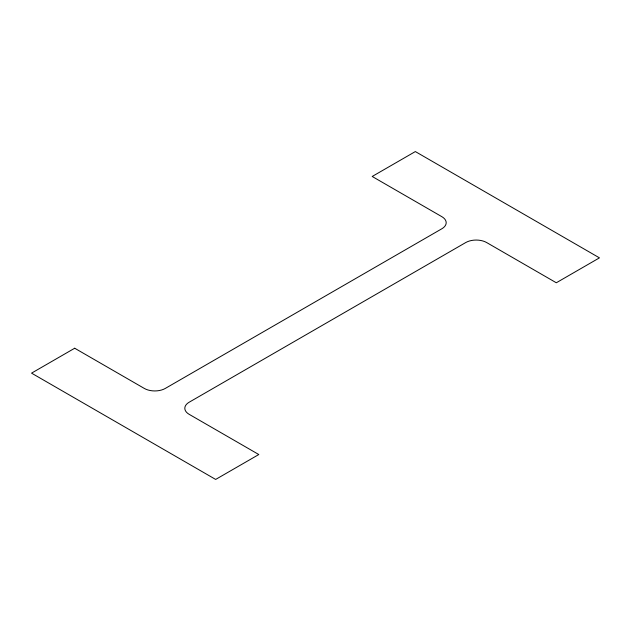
<?xml version="1.0" encoding="UTF-8"?>
<svg xmlns="http://www.w3.org/2000/svg" width="631" height="631" viewBox="0 0 631 631"><rect width="100%" height="100%" fill="white"/><g stroke="black" fill="none" stroke-linecap="round" stroke-linejoin="round"><path stroke-width="0.95" d="M74.695 348.233L31.55 373.142L215.66 479.434L258.805 454.533L189.142 414.315A14.789 8.534 0 0 1 189.142 402.239L465.741 242.549A14.789 8.534 0 0 1 486.651 242.549L556.305 282.767L599.45 257.858L415.34 151.566L372.195 176.467L441.858 216.685A14.789 8.534 0 0 1 441.858 228.761L165.259 388.451A14.789 8.534 0 0 1 144.349 388.451L74.695 348.233"/></g></svg>
